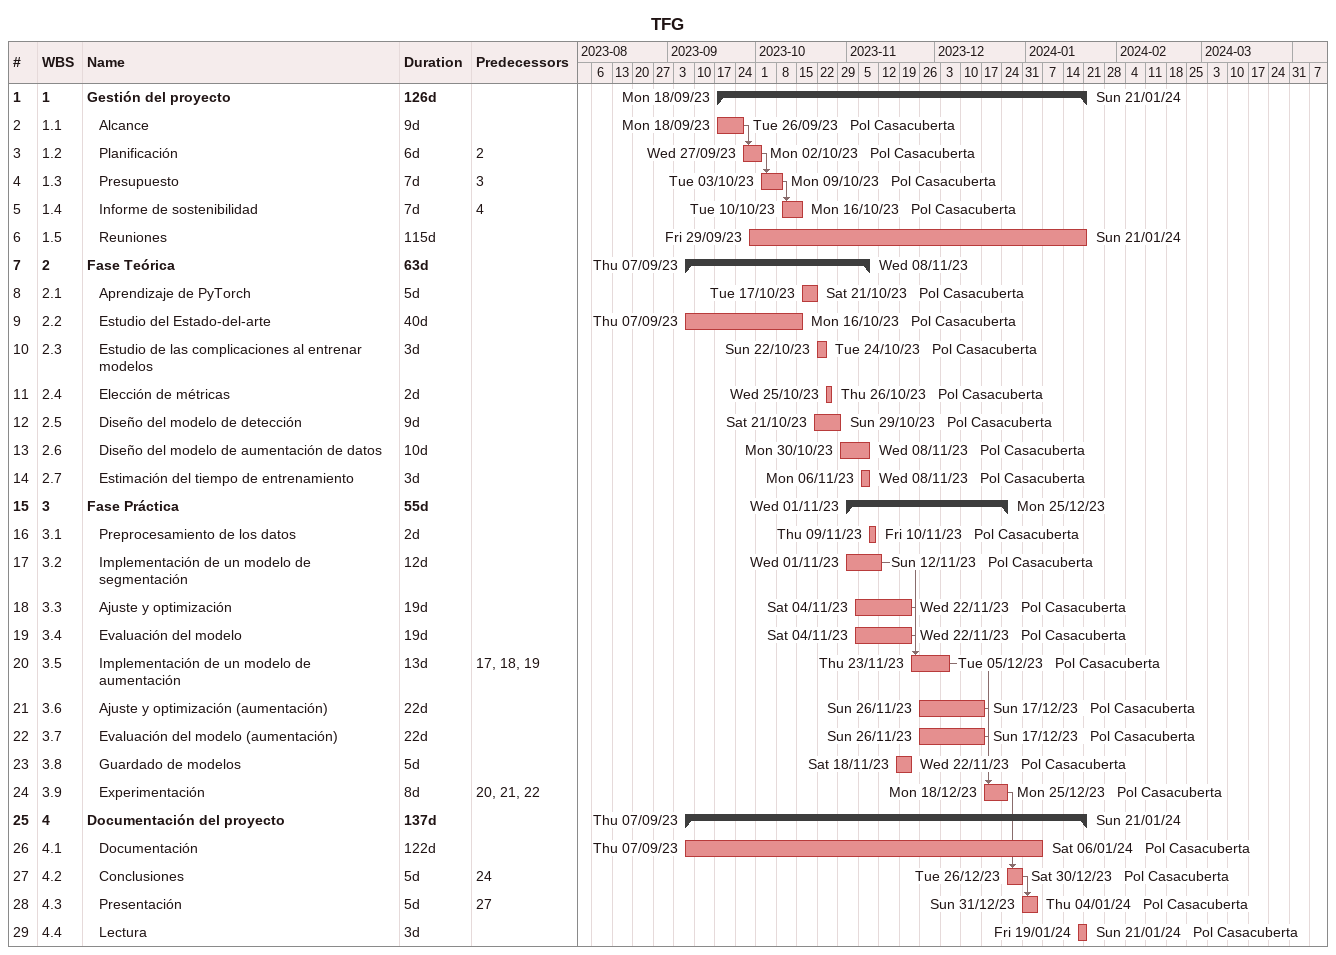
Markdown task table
TFG

| ID | WBS | Task | Duration | Start | Finish | Predecessors | Resources |
|---|---|---|---|---|---|---|---|
| 1 | 1 | **Gestión del proyecto** | 126d | 2023-09-18 | 2024-01-21 |  |  |
| 2 | 1.1 | Alcance | 9d | 2023-09-18 | 2023-09-26 |  | Pol Casacuberta |
| 3 | 1.2 | Planificación | 6d | 2023-09-27 | 2023-10-02 | 2 | Pol Casacuberta |
| 4 | 1.3 | Presupuesto | 7d | 2023-10-03 | 2023-10-09 | 3 | Pol Casacuberta |
| 5 | 1.4 | Informe de sostenibilidad | 7d | 2023-10-10 | 2023-10-16 | 4 | Pol Casacuberta |
| 6 | 1.5 | Reuniones | 115d | 2023-09-29 | 2024-01-21 |  |  |
| 7 | 2 | **Fase Teórica** | 63d | 2023-09-07 | 2023-11-08 |  |  |
| 8 | 2.1 | Aprendizaje de PyTorch | 5d | 2023-10-17 | 2023-10-21 |  | Pol Casacuberta |
| 9 | 2.2 | Estudio del Estado-del-arte | 40d | 2023-09-07 | 2023-10-16 |  | Pol Casacuberta |
| 10 | 2.3 | Estudio de las complicaciones al entrenar modelos | 3d | 2023-10-22 | 2023-10-24 |  | Pol Casacuberta |
| 11 | 2.4 | Elección de métricas | 2d | 2023-10-25 | 2023-10-26 |  | Pol Casacuberta |
| 12 | 2.5 | Diseño del modelo de detección | 9d | 2023-10-21 | 2023-10-29 |  | Pol Casacuberta |
| 13 | 2.6 | Diseño del modelo de aumentación de datos | 10d | 2023-10-30 | 2023-11-08 |  | Pol Casacuberta |
| 14 | 2.7 | Estimación del tiempo de entrenamiento | 3d | 2023-11-06 | 2023-11-08 |  | Pol Casacuberta |
| 15 | 3 | **Fase Práctica** | 55d | 2023-11-01 | 2023-12-25 |  |  |
| 16 | 3.1 | Preprocesamiento de los datos | 2d | 2023-11-09 | 2023-11-10 |  | Pol Casacuberta |
| 17 | 3.2 | Implementación de un modelo de segmentación | 12d | 2023-11-01 | 2023-11-12 |  | Pol Casacuberta |
| 18 | 3.3 | Ajuste y optimización | 19d | 2023-11-04 | 2023-11-22 |  | Pol Casacuberta |
| 19 | 3.4 | Evaluación del modelo | 19d | 2023-11-04 | 2023-11-22 |  | Pol Casacuberta |
| 20 | 3.5 | Implementación de un modelo de aumentación | 13d | 2023-11-23 | 2023-12-05 | 17, 18, 19 | Pol Casacuberta |
| 21 | 3.6 | Ajuste y optimización (aumentación) | 22d | 2023-11-26 | 2023-12-17 |  | Pol Casacuberta |
| 22 | 3.7 | Evaluación del modelo (aumentación) | 22d | 2023-11-26 | 2023-12-17 |  | Pol Casacuberta |
| 23 | 3.8 | Guardado de modelos | 5d | 2023-11-18 | 2023-11-22 |  | Pol Casacuberta |
| 24 | 3.9 | Experimentación | 8d | 2023-12-18 | 2023-12-25 | 20, 21, 22 | Pol Casacuberta |
| 25 | 4 | **Documentación del proyecto** | 137d | 2023-09-07 | 2024-01-21 |  |  |
| 26 | 4.1 | Documentación | 122d | 2023-09-07 | 2024-01-06 |  | Pol Casacuberta |
| 27 | 4.2 | Conclusiones | 5d | 2023-12-26 | 2023-12-30 | 24 | Pol Casacuberta |
| 28 | 4.3 | Presentación | 5d | 2023-12-31 | 2024-01-04 | 27 | Pol Casacuberta |
| 29 | 4.4 | Lectura | 3d | 2024-01-19 | 2024-01-21 |  | Pol Casacuberta |
